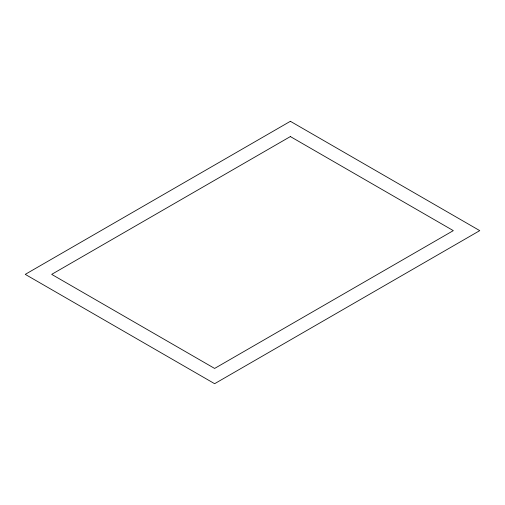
<?xml version="1.0" encoding="UTF-8"?>
<svg xmlns="http://www.w3.org/2000/svg" width="505" height="505" viewBox="0 0 505 505"><rect width="100%" height="100%" fill="white"/><g stroke="black" fill="none" stroke-linecap="round" stroke-linejoin="round"><path stroke-width="0.76" d="M290.375 121.301L25.25 274.366L214.625 383.699L479.75 230.633L290.375 121.301M290.375 136.565L51.687 274.366L214.625 368.435L453.313 230.633L290.375 136.565"/></g></svg>
